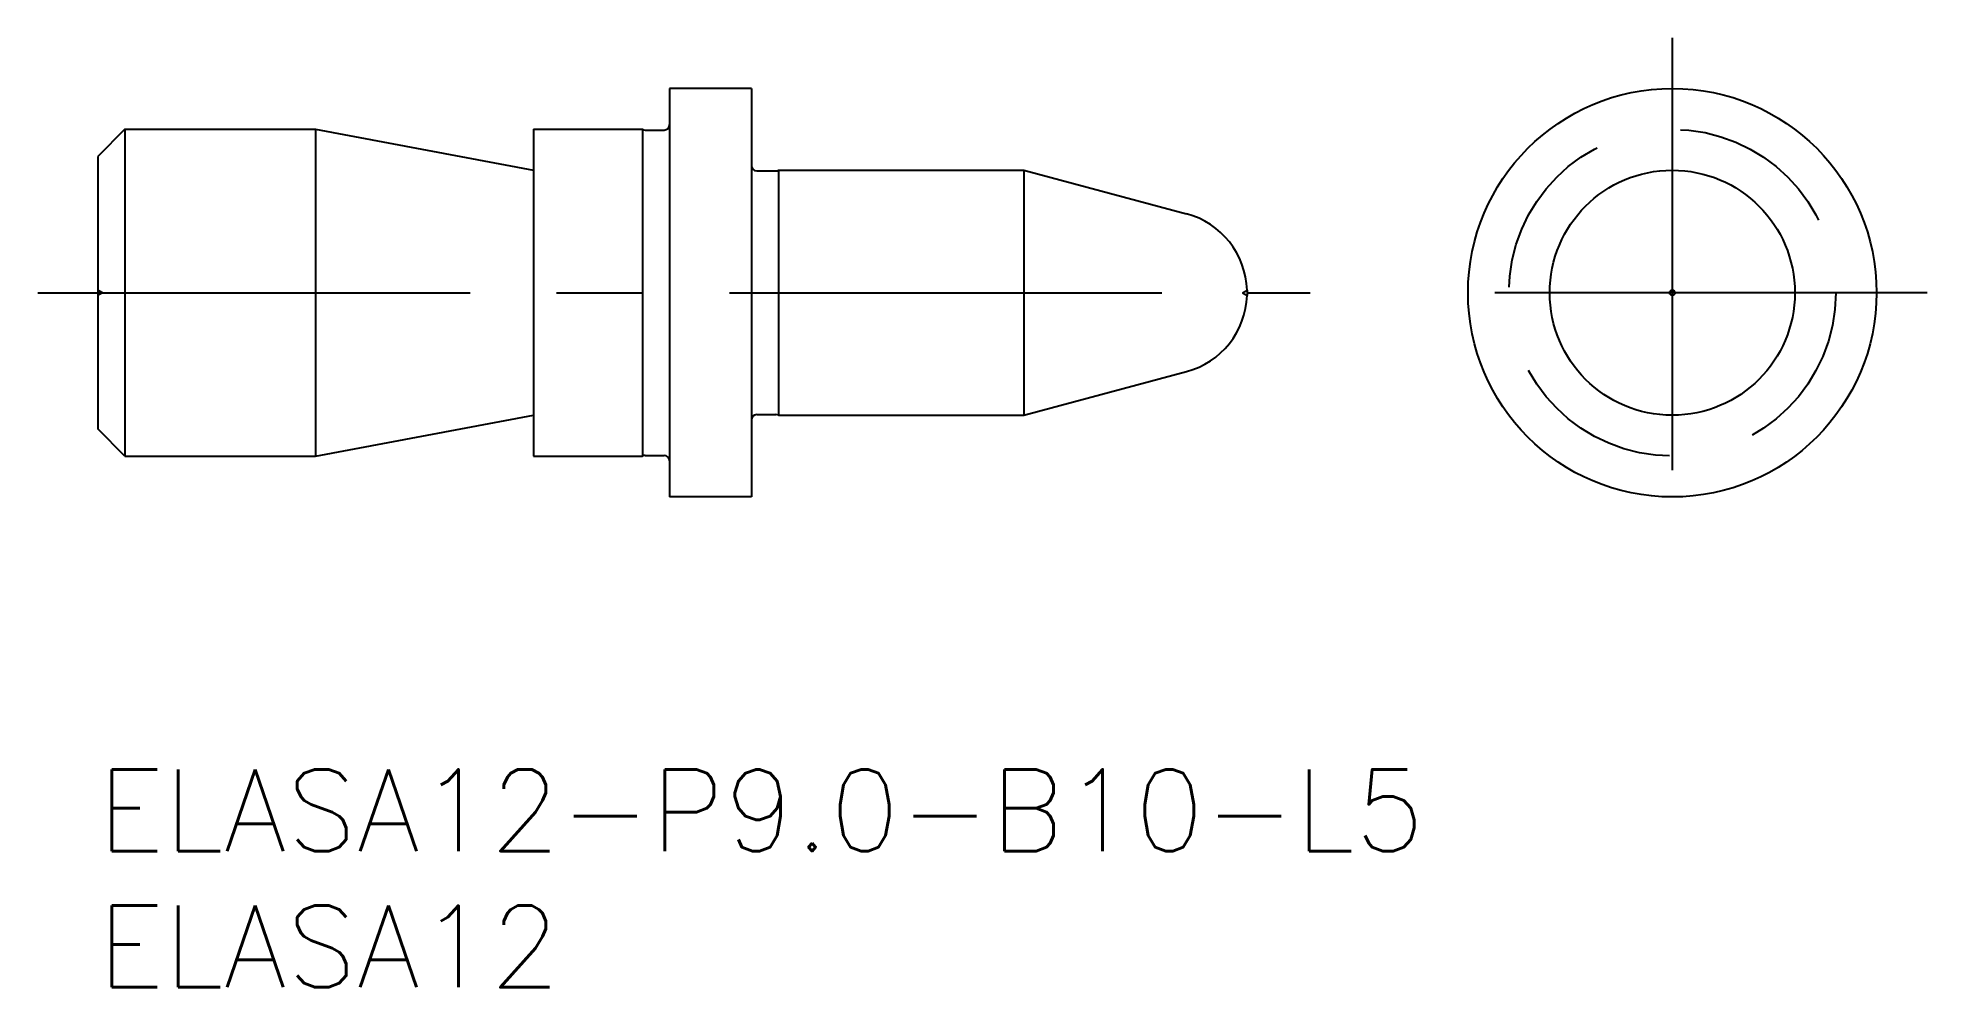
# Model space of a CAD drawing. Extents: x -2.2 to 67.2, y -8 to 26.9.
import ezdxf

# ---------------------------------------------------------------- set-up
doc = ezdxf.new("R2010")
doc.units = 0
doc.header["$LTSCALE"] = 0.5
doc.linetypes.add('CENTER', pattern=[50.8, 31.75, -6.35, 6.35, -6.35])
doc.linetypes.add('DASHED', pattern=[19.05, 12.7, -6.35])
for name, color, linetype in [('MSM_CENTER', 1, 'CENTER'), ('MSM_CONTINUOUS', 7, 'CONTINUOUS'), ('MSM_DASHED', 4, 'DASHED'), ('MSM_PART_NUMBER', 7, 'CONTINUOUS')]:
    doc.layers.add(name, color=color, linetype=linetype)
doc.styles.get("Standard").update_dxf_attribs({"font": 'txt.shx', "height": 1, "bigfont": 'bigfont.shx'})

# ---------------------------------------------------------------- blocks, each defined once
blk = doc.blocks.new('*U22')
at = {"layer": 'MSM_PART_NUMBER'}
blk.add_text('ELASA12-P9.0-B10-L5', height=3, dxfattribs=at).set_placement((0, -3))
blk = doc.blocks.new('*U23')
at = {"layer": 'MSM_PART_NUMBER'}
blk.add_text('ELASA12', height=3, dxfattribs=at).set_placement((0, -8))

msp = doc.modelspace()

# ---------------------------------------------------------------- linework, layer by layer
at = {"layer": 'MSM_CENTER'}
for p, q in [((57.815, 26.861), (57.815, 8.139)), ((-2.2, 17.5), (44.519, 17.5)), ((67.176, 17.5), (48.454, 17.5))]:
    msp.add_line(p, q, dxfattribs=at)
at = {"layer": 'MSM_CONTINUOUS'}
for p, q in [((24, 25), (21, 25)), ((21, 25), (21, 10)), ((24, 25), (24, 10)), ((1, 23.5), (0, 22.5)), ((1, 23.5), (8, 23.5)), ((1, 23.5), (1, 11.5)), ((8, 23.5), (8, 11.5)), ((8, 23.5), (16, 22)), ((16, 23.5), (16, 11.5)), ((16, 23.5), (20, 23.5)), ((20, 23.5), (20, 11.5)), ((20.097, 23.475), (20.8, 23.475)), ((0, 22.5), (0, 12.5)), ((24.2, 21.975), (24.903, 21.975)), ((25, 22), (34, 22)), ((25, 22), (25, 13)), ((34, 22), (34, 13)), ((34, 22), (39.98, 20.398)), ((42.201, 17.599), (42.201, 17.401)), ((34, 13), (39.98, 14.602)), ((1, 11.5), (0, 12.5)), ((8, 11.5), (16, 13)), ((24.2, 13.025), (24.903, 13.025)), ((25, 13), (34, 13)), ((1, 11.5), (8, 11.5)), ((16, 11.5), (20, 11.5)), ((20.097, 11.525), (20.8, 11.525)), ((24, 10), (21, 10))]:
    msp.add_line(p, q, dxfattribs=at)
for radius in [7.5, 4.5, 0.0991]:
    msp.add_circle((57.815, 17.5), radius, dxfattribs=at)
for centre, radius, start, end in [((20.8, 23.675), 0.2, 270, 0), ((20.097, 23.675), 0.2, 241.04498, 270), ((24.2, 22.175), 0.2, 180, 270), ((24.903, 22.175), 0.2, 270, 298.95502), ((39.203, 17.5), 3, 1.89217, 75), ((39.203, 17.5), 3, 285, 358.10783), ((24.2, 12.825), 0.2, 90, 180), ((24.903, 12.825), 0.2, 61.04498, 90), ((20.097, 11.325), 0.2, 90, 118.95502), ((20.8, 11.325), 0.2, 0, 90)]:
    msp.add_arc(centre, radius, start, end, dxfattribs=at)
at = {"layer": 'MSM_DASHED'}
for p, q in [((0.173, 17.5), (0, 17.6)), ((0.173, 17.5), (0, 17.4)), ((42.03, 17.5), (42.201, 17.599)), ((42.03, 17.5), (42.201, 17.401))]:
    msp.add_line(p, q, dxfattribs=at)
msp.add_circle((57.815, 17.5), 6, dxfattribs=at)

# ---------------------------------------------------------------- block references
at = {"layer": 'MSM_CONTINUOUS'}
for name in ['*U22', '*U23']:
    msp.add_blockref(name, (0, 0), dxfattribs=at)

doc.saveas('drawing.dxf')
